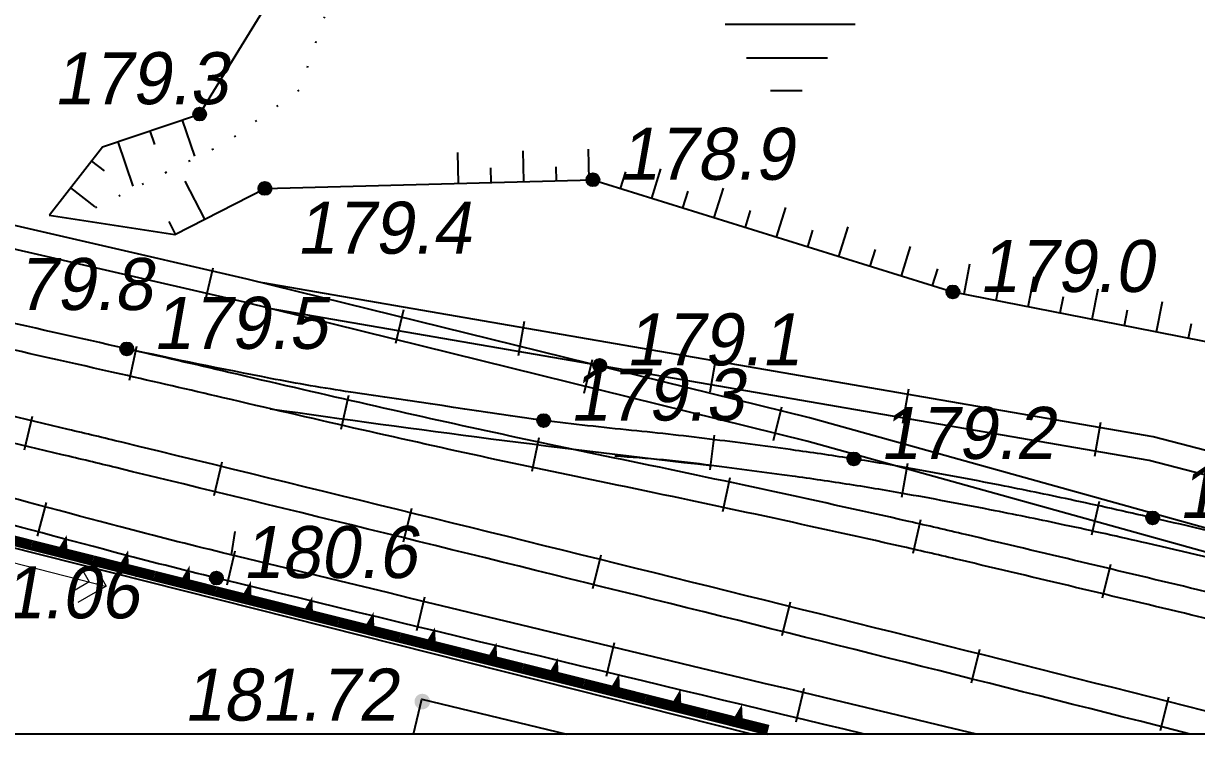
# Model space of a CAD drawing. Header units: millimetres. Extents: x 0 to 6474735, y 0 to 11273163.
# Drawn here: x 3233799.6 to 3233871.8, y 5634883.6 to 5634927.4 of the extents above; entities that cross this region are included whole.
import ezdxf
from ezdxf.enums import TextEntityAlignment as Align

# ---------------------------------------------------------------- set-up
doc = ezdxf.new("R2010")
doc.units = ezdxf.units.MM
doc.linetypes.add('ADOT1', pattern=[1.6, 0.1, -1.5])
for name, color, linetype in [('BL', 7, 'Continuous'), ('LINE_OBJ', 7, 'Continuous'), ('NB', 7, 'Continuous'), ('БОЛОТА', 7, 'Continuous'), ('ВЫСОТЫ', 7, 'Continuous'), ('ГИДРОГРАФИЯ', 7, 'Continuous'), ('ЖЕЛЕЗНЫЕ_ДОРОГИ', 7, 'Continuous'), ('К_РЕЛЬЕФ', 7, 'Continuous'), ('КОНТУРА_УЧАСТКОВ', 7, 'Continuous'), ('ПИКЕТЫ', 7, 'Continuous'), ('РЕЛЬЕФ', 7, 'Continuous'), ('ТОКА_СТ', 1, 'Continuous')]:
    doc.layers.add(name, color=color, linetype=linetype)
doc.styles.add('universw', font='universw.shx', dxfattribs={"oblique": 10})

# ---------------------------------------------------------------- blocks, each defined once
blk = doc.blocks.new('piket')
at = {"layer": 'ПИКЕТЫ', "linetype": 'Continuous'}
h = blk.add_hatch(color=7, dxfattribs=at)
edge = h.paths.add_edge_path()
edge.add_arc((0, 0), 0.3, 0, 360)
at = {"layer": 'ПИКЕТЫ', "color": 7, "linetype": 'Continuous'}
blk.add_circle((0, 0), 0.3, dxfattribs=at)
at = {"layer": 'ВЫСОТЫ', "style": 'universw', "oblique": 6}
blk.add_attdef('H', (1.879, -0.227), '', height=2, dxfattribs=at)
at = {"layer": 'ТОКА_СТ', "style": 'universw', "oblique": 6, "flags": 1}
blk.add_attdef('POINT', text='', height=2, dxfattribs=at).set_placement((0, -2.787), align=Align.CENTER)
blk = doc.blocks.new('280_1')
at = {"color": 0, "linetype": 'Continuous', "const_width": 0.6}
blk.add_lwpolyline([(-1.994, -0.299), (2.002, -0.299)], dxfattribs=at)
at = {"color": 0, "linetype": 'Continuous'}
blk.add_lwpolyline([(0.004, -0.584, 0.5, 0, 0), (0.004, -1.423, 0, 0, 0)], format="xyseb", dxfattribs=at)
blk = doc.blocks.new('468')
at = {"color": 0, "linetype": 'Continuous'}
for p, q in [((-1.904713, 2.041027), (2.099072, 2.041027)), ((1.243894, 0.996781), (-1.243894, 0.996781)), ((-0.505332, 0), (0.46646, 0))]:
    blk.add_line(p, q, dxfattribs=at)

msp = doc.modelspace()

# ---------------------------------------------------------------- hatches: boundary and pattern name
at = {"layer": 'ПИКЕТЫ', "linetype": 'Continuous'}
h = msp.add_hatch(color=7, dxfattribs=at)
edge = h.paths.add_edge_path()
edge.add_arc((3233824.166, 5634885.691), 0.48, 0, 360)

# ---------------------------------------------------------------- linework, layer by layer
at = {"color": 7, "lineweight": 18}
msp.add_lwpolyline([(3233108.398, 5636373.935), (3234264.428, 5636373.965), (3234264.435, 5634883.717), (3233108.432, 5634883.638)], close=True, dxfattribs=at)
at = {"color": 7, "linetype": 'Continuous'}
msp.add_lwpolyline([(3233108.398, 5636373.935), (3234264.428, 5636373.965), (3234264.428, 5634993.959), (3233893.929, 5634993.934), (3233893.929, 5634883.692), (3233108.432, 5634883.692)], close=True, dxfattribs=at)
at = {"layer": 'BL', "color": 7}
msp.add_lwpolyline([(3233801.221, 5634915.615), (3233808.95, 5634914.424)], dxfattribs=at)
at = {"layer": 'LINE_OBJ', "color": 7, "linetype": 'Continuous'}
for points in [[(3233882.706, 5634889.922, 0.00261), (3233871.87, 5634892.57, 0.000621), (3233857.575, 5634895.966, 0.002552), (3233854.09, 5634896.77, 0.004652), (3233835.899, 5634900.694, -0.00543), (3233820.32, 5634904.08, -0.001215), (3233812.272, 5634905.942, 0.001557), (3233805.99, 5634907.39, 0.001135), (3233797.031, 5634909.405, 0.005729), (3233795.25, 5634909.78, 0.000271), (3233793.5, 5634910.127, 0.000056), (3233784.97, 5634911.81, 0.000044), (3233778.449, 5634913.096, 0.000125), (3233776.14, 5634913.55, 0.005431), (3233773.607, 5634914.019, 0.002288), (3233767.58, 5634915.04, 0.002209), (3233764.106, 5634915.596, 0.002137), (3233760.51, 5634916.14, 0.004377), (3233757.167, 5634916.601, 0.002014), (3233749.89, 5634917.51, 0.00414)], [(3233882.706, 5634889.922, 0.00261), (3233871.87, 5634892.57, 0.000621), (3233857.575, 5634895.966, 0.002552), (3233854.09, 5634896.77, 0.004652), (3233835.899, 5634900.694, -0.00543), (3233820.32, 5634904.08, -0.001215), (3233812.272, 5634905.942, 0.001557), (3233805.99, 5634907.39, 0.001135), (3233797.031, 5634909.405, 0.005729), (3233795.25, 5634909.78, 0.000271), (3233793.5, 5634910.127, 0.000056), (3233784.97, 5634911.81, 0.000044), (3233778.449, 5634913.096, 0.000125), (3233776.14, 5634913.55, 0.005431), (3233773.607, 5634914.019, 0.002288), (3233767.58, 5634915.04, 0.002209), (3233764.106, 5634915.596, 0.002137), (3233760.51, 5634916.14, 0.004377), (3233757.167, 5634916.601, 0.002014), (3233749.89, 5634917.51, 0.00414)], [(3233882.706, 5634893.669, 0.006811), (3233869.09, 5634896.99, 0.003621), (3233864.006, 5634898.118, 0.004299), (3233859.71, 5634899, 0.003951), (3233854.322, 5634900.014, 0.005915), (3233850.71, 5634900.62, 0.004322), (3233847.125, 5634901.146, 0.003127), (3233842.16, 5634901.8, 0.006351), (3233837.037, 5634902.376, -0.006018), (3233831.63, 5634902.98, -0.005767), (3233831.003, 5634903.065, -0.000321), (3233819.76, 5634904.73, -0.010791), (3233814.825, 5634905.573, -0.005989), (3233805.99, 5634907.39)], [(3233882.706, 5634893.669, 0.006811), (3233869.09, 5634896.99, 0.003621), (3233864.006, 5634898.118, 0.004299), (3233859.71, 5634899, 0.003951), (3233854.322, 5634900.014, 0.005915), (3233850.71, 5634900.62, 0.004322), (3233847.125, 5634901.146, 0.003127), (3233842.16, 5634901.8, 0.006351), (3233837.037, 5634902.376, -0.006018), (3233831.63, 5634902.98, -0.005767), (3233831.003, 5634903.065, -0.000321), (3233819.76, 5634904.73, -0.010791), (3233814.825, 5634905.573, -0.005989), (3233805.99, 5634907.39)], [(3233877.91, 5634883.692, 0.002737), (3233805.69, 5634901.64, 0.001402), (3233802.383, 5634902.433, 0.000283), (3233786.01, 5634906.3)], [(3233877.91, 5634883.692, 0.002737), (3233805.69, 5634901.64, 0.001402), (3233802.383, 5634902.433, 0.000283), (3233786.01, 5634906.3)], [(3233877.91, 5634883.692, 0.002737), (3233805.69, 5634901.64, 0.001402), (3233802.383, 5634902.433, 0.000283), (3233786.01, 5634906.3)], [(3233877.91, 5634883.692, 0.002737), (3233805.69, 5634901.64, 0.001402), (3233802.383, 5634902.433, 0.000283), (3233786.01, 5634906.3)], [(3233851.36, 5634883.692, -0.000798), (3233811.5, 5634893.29, -0.005271), (3233805.192, 5634894.89, -0.001644), (3233785.04, 5634900.3)], [(3233851.36, 5634883.692, -0.000798), (3233811.5, 5634893.29, -0.005271), (3233805.192, 5634894.89, -0.001644), (3233785.04, 5634900.3)]]:
    msp.add_lwpolyline(points, format="xyb", dxfattribs=at)
at = {"layer": 'LINE_OBJ', "color": 7, "linetype": 'Continuous', "flags": 128}
msp.add_lwpolyline([(3233845.293, 5634883.692), (3233796.287, 5634895.992), (3233795.157, 5634895.802), (3233794.721, 5634894.653)], dxfattribs=at)
at = {"layer": 'NB', "color": 7, "linetype": 'Continuous', "lineweight": 20}
msp.add_line((3233804.686, 5634892.777), (3233797.932, 5634894.5), dxfattribs=at)
at = {"layer": 'NB', "color": 7, "linetype": 'Continuous'}
for points in [[(3233794.711, 5634894.623), (3233795.138, 5634895.786), (3233796.393, 5634896.098), (3233845.417, 5634883.692)], [(3233844.418, 5634883.692), (3233796.367, 5634895.796), (3233795.265, 5634895.637), (3233794.808, 5634894.586), (3233794.712, 5634894.625)], [(3233800.48, 5634895.063), (3233800.842, 5634895.264), (3233801.021, 5634894.926), (3233801.488, 5634895.138), (3233801.691, 5634894.757), (3233801.979, 5634894.956), (3233801.998, 5634894.679), (3233802.33, 5634894.815), (3233802.519, 5634894.547), (3233802.794, 5634894.731), (3233802.793, 5634894.478)], [(3233815.33, 5634891.305), (3233815.595, 5634891.511), (3233815.644, 5634891.226), (3233815.876, 5634891.398), (3233815.951, 5634891.148), (3233816.255, 5634891.314), (3233816.314, 5634891.057), (3233816.48, 5634891.244), (3233816.634, 5634890.975), (3233816.817, 5634891.146), (3233816.941, 5634890.898), (3233817.112, 5634891.09), (3233817.198, 5634890.833), (3233817.463, 5634891.006), (3233817.555, 5634890.742)]]:
    msp.add_lwpolyline(points, dxfattribs=at)
at = {"layer": 'NB', "color": 7, "linetype": 'Continuous', "lineweight": 20}
for points in [[(3233803.691, 5634894.575), (3233804.723, 5634892.786), (3233802.986, 5634891.784)], [(3233803.175, 5634893.923), (3233803.677, 5634893.053), (3233802.807, 5634892.551)]]:
    msp.add_lwpolyline(points, dxfattribs=at)
at = {"layer": 'ЖЕЛЕЗНЫЕ_ДОРОГИ', "color": 7, "linetype": 'Continuous'}
for p, q in [((3233811.284, 5634912.353), (3233810.789, 5634910.278)), ((3233823.007, 5634909.788), (3233822.512, 5634907.713)), ((3233830.431, 5634909.071), (3233830.064, 5634906.969)), ((3233806.587, 5634907.533), (3233806.136, 5634905.448)), ((3233806.587, 5634907.533), (3233806.136, 5634905.448)), ((3233834.606, 5634906.714), (3233834.111, 5634904.639)), ((3233842.22, 5634906.831), (3233841.853, 5634904.73)), ((3233854.065, 5634904.905), (3233853.698, 5634902.804)), ((3233819.625, 5634904.513), (3233819.148, 5634902.433)), ((3233819.625, 5634904.513), (3233819.148, 5634902.433)), ((3233846.25, 5634903.812), (3233845.755, 5634901.737)), ((3233800.171, 5634903.23), (3233799.68, 5634901.154)), ((3233800.171, 5634903.23), (3233799.68, 5634901.154)), ((3233865.889, 5634902.861), (3233865.522, 5634900.76)), ((3233831.337, 5634901.921), (3233830.894, 5634899.835)), ((3233831.337, 5634901.921), (3233830.894, 5634899.835)), ((3233842.125, 5634902.073), (3233841.861, 5634899.956)), ((3233842.125, 5634902.073), (3233841.861, 5634899.956)), ((3233811.839, 5634900.419), (3233811.334, 5634898.346)), ((3233811.839, 5634900.419), (3233811.334, 5634898.346)), ((3233854.012, 5634900.34), (3233853.639, 5634898.24)), ((3233854.012, 5634900.34), (3233853.639, 5634898.24)), ((3233843.082, 5634899.459), (3233842.637, 5634897.373)), ((3233843.082, 5634899.459), (3233842.637, 5634897.373)), ((3233801.024, 5634897.929), (3233800.474, 5634895.868)), ((3233801.024, 5634897.929), (3233800.474, 5634895.868)), ((3233865.793, 5634898.003), (3233865.335, 5634895.92)), ((3233865.793, 5634898.003), (3233865.335, 5634895.92)), ((3233823.496, 5634897.567), (3233822.987, 5634895.496)), ((3233823.496, 5634897.567), (3233822.987, 5634895.496)), ((3233854.806, 5634896.881), (3233854.332, 5634894.801)), ((3233854.806, 5634896.881), (3233854.332, 5634894.801)), ((3233812.637, 5634896.151), (3233812.418, 5634894.714)), ((3233812.637, 5634894.935), (3233812.135, 5634892.862)), ((3233835.148, 5634894.695), (3233834.635, 5634892.624)), ((3233835.148, 5634894.695), (3233834.635, 5634892.624)), ((3233866.488, 5634894.127), (3233865.994, 5634892.051)), ((3233866.488, 5634894.127), (3233865.994, 5634892.051)), ((3233824.301, 5634892.113), (3233823.8, 5634890.039)), ((3233824.301, 5634892.113), (3233823.8, 5634890.039)), ((3233846.794, 5634891.803), (3233846.278, 5634889.733)), ((3233846.794, 5634891.803), (3233846.278, 5634889.733)), ((3233835.966, 5634889.302), (3233835.468, 5634887.228)), ((3233835.966, 5634889.302), (3233835.468, 5634887.228)), ((3233858.436, 5634888.889), (3233857.916, 5634886.82)), ((3233858.436, 5634888.889), (3233857.916, 5634886.82)), ((3233847.635, 5634886.502), (3233847.138, 5634884.428)), ((3233847.635, 5634886.502), (3233847.138, 5634884.428)), ((3233870.072, 5634885.955), (3233869.549, 5634883.887)), ((3233870.072, 5634885.955), (3233869.549, 5634883.887))]:
    msp.add_line(p, q, dxfattribs=at)
for points in [[(3233882.706, 5634889.922, 0.00261), (3233871.87, 5634892.57, 0.000621), (3233857.575, 5634895.966, 0.002552), (3233854.09, 5634896.77, 0.004652), (3233835.899, 5634900.694, -0.00543), (3233820.32, 5634904.08, -0.001215), (3233812.272, 5634905.942, 0.001557), (3233805.99, 5634907.39, 0.001135), (3233797.031, 5634909.405, 0.005729), (3233795.25, 5634909.78, 0.000271), (3233793.5, 5634910.127, 0.000056), (3233784.97, 5634911.81, 0.000044), (3233778.449, 5634913.096, 0.000125), (3233776.14, 5634913.55, 0.005431), (3233773.607, 5634914.019, 0.002288), (3233767.58, 5634915.04, 0.002209), (3233764.106, 5634915.596, 0.002137), (3233760.51, 5634916.14, 0.004377), (3233757.167, 5634916.601, 0.002014), (3233749.89, 5634917.51, 0.00414)], [(3233882.706, 5634889.922, 0.00261), (3233871.87, 5634892.57, 0.000621), (3233857.575, 5634895.966, 0.002552), (3233854.09, 5634896.77, 0.004652), (3233835.899, 5634900.694, -0.00543), (3233820.32, 5634904.08, -0.001215), (3233812.272, 5634905.942, 0.001557), (3233805.99, 5634907.39, 0.001135), (3233797.031, 5634909.405, 0.005729), (3233795.25, 5634909.78, 0.000271), (3233793.5, 5634910.127, 0.000056), (3233784.97, 5634911.81, 0.000044), (3233778.449, 5634913.096, 0.000125), (3233776.14, 5634913.55, 0.005431), (3233773.607, 5634914.019, 0.002288), (3233767.58, 5634915.04, 0.002209), (3233764.106, 5634915.596, 0.002137), (3233760.51, 5634916.14, 0.004377), (3233757.167, 5634916.601, 0.002014), (3233749.89, 5634917.51, 0.00414)], [(3233882.706, 5634888.273, 0.002704), (3233871.498, 5634891.014, 0.000621), (3233857.207, 5634894.408, 0.002552), (3233853.738, 5634895.209, 0.004652), (3233835.576, 5634899.127, -0.00543), (3233819.963, 5634902.52, -0.001215), (3233811.907, 5634904.384, 0.001557), (3233805.635, 5634905.83, 0.001135), (3233796.683, 5634907.843, 0.005729), (3233794.938, 5634908.211, 0.000271), (3233793.19, 5634908.557, 0.000056), (3233784.66, 5634910.24, 0.000044), (3233778.14, 5634911.526, 0.000125), (3233775.831, 5634911.98, 0.005431), (3233773.333, 5634912.443, 0.002288), (3233767.32, 5634913.461, 0.002209), (3233763.86, 5634914.015, 0.002137), (3233760.278, 5634914.557, 0.004377), (3233756.962, 5634915.014, 0.002014), (3233749.698, 5634915.922, 0.00414)], [(3233882.706, 5634888.273, 0.002704), (3233871.498, 5634891.014, 0.000621), (3233857.207, 5634894.408, 0.002552), (3233853.738, 5634895.209, 0.004652), (3233835.576, 5634899.127, -0.00543), (3233819.963, 5634902.52, -0.001215), (3233811.907, 5634904.384, 0.001557), (3233805.635, 5634905.83, 0.001135), (3233796.683, 5634907.843, 0.005729), (3233794.938, 5634908.211, 0.000271), (3233793.19, 5634908.557, 0.000056), (3233784.66, 5634910.24, 0.000044), (3233778.14, 5634911.526, 0.000125), (3233775.831, 5634911.98, 0.005431), (3233773.333, 5634912.443, 0.002288), (3233767.32, 5634913.461, 0.002209), (3233763.86, 5634914.015, 0.002137), (3233760.278, 5634914.557, 0.004377), (3233756.962, 5634915.014, 0.002014), (3233749.698, 5634915.922, 0.00414)], [(3233882.706, 5634893.669, 0.006811), (3233869.09, 5634896.99, 0.003621), (3233864.006, 5634898.118, 0.004299), (3233859.71, 5634899, 0.003951), (3233854.322, 5634900.014, 0.005915), (3233850.71, 5634900.62, 0.004322), (3233847.125, 5634901.146, 0.003127), (3233842.16, 5634901.8, 0.006351), (3233837.037, 5634902.376, -0.006018), (3233831.63, 5634902.98, -0.005767), (3233831.003, 5634903.065, -0.000321), (3233819.76, 5634904.73, -0.010791), (3233814.825, 5634905.573, -0.005989), (3233805.99, 5634907.39)], [(3233882.706, 5634893.669, 0.006811), (3233869.09, 5634896.99, 0.003621), (3233864.006, 5634898.118, 0.004299), (3233859.71, 5634899, 0.003951), (3233854.322, 5634900.014, 0.005915), (3233850.71, 5634900.62, 0.004322), (3233847.125, 5634901.146, 0.003127), (3233842.16, 5634901.8, 0.006351), (3233837.037, 5634902.376, -0.006018), (3233831.63, 5634902.98, -0.005767), (3233831.003, 5634903.065, -0.000321), (3233819.76, 5634904.73, -0.010791), (3233814.825, 5634905.573, -0.005989), (3233805.99, 5634907.39)], [(3233877.91, 5634883.692, 0.002737), (3233805.69, 5634901.64, 0.001402), (3233802.383, 5634902.433, 0.000283), (3233786.01, 5634906.3)], [(3233877.91, 5634883.692, 0.002737), (3233805.69, 5634901.64, 0.001402), (3233802.383, 5634902.433, 0.000283), (3233786.01, 5634906.3)], [(3233871.407, 5634883.692, 0.002505), (3233805.313, 5634900.085, 0.001402), (3233802.015, 5634900.876, 0.000283), (3233785.643, 5634904.743, 0.000283)], [(3233871.407, 5634883.692, 0.002505), (3233805.313, 5634900.085, 0.001402), (3233802.015, 5634900.876, 0.000283), (3233785.643, 5634904.743, 0.000283)], [(3233858.248, 5634883.692, -0.000928), (3233811.877, 5634894.845, -0.005271), (3233805.602, 5634896.437, -0.001644), (3233785.46, 5634901.844, -0.001644)], [(3233858.248, 5634883.692, -0.000928), (3233811.877, 5634894.845, -0.005271), (3233805.602, 5634896.437, -0.001644), (3233785.46, 5634901.844, -0.001644)], [(3233851.36, 5634883.692, -0.000798), (3233811.5, 5634893.29, -0.005271), (3233805.192, 5634894.89, -0.001644), (3233785.04, 5634900.3)], [(3233851.36, 5634883.692, -0.000798), (3233811.5, 5634893.29, -0.005271), (3233805.192, 5634894.89, -0.001644), (3233785.04, 5634900.3)]]:
    msp.add_lwpolyline(points, format="xyb", dxfattribs=at)
at = {"layer": 'ЖЕЛЕЗНЫЕ_ДОРОГИ', "color": 7}
for points in [[(3233877.968, 5634894.796), (3233847.981, 5634903.15), (3233813.384, 5634911.685), (3233783.54, 5634918.563), (3233762.181, 5634922.098), (3233738.891, 5634924.132), (3233738.634, 5634924.145)], [(3233877.806, 5634893.364), (3233847.818, 5634901.718), (3233813.222, 5634910.253), (3233783.378, 5634917.131), (3233762.019, 5634920.665), (3233738.729, 5634922.7), (3233738.471, 5634922.713)]]:
    msp.add_lwpolyline(points, dxfattribs=at)
at = {"layer": 'ЖЕЛЕЗНЫЕ_ДОРОГИ'}
for points in [[(3233882.706, 5634898.448), (3233869.12, 5634901.982), (3233814.35, 5634911.447)], [(3233882.706, 5634896.925), (3233868.874, 5634900.523), (3233814.741, 5634909.878)]]:
    msp.add_lwpolyline(points, dxfattribs=at)
at = {"layer": 'ЖЕЛЕЗНЫЕ_ДОРОГИ', "color": 7, "linetype": 'Continuous'}
for centre, radius, start, end in [((3233951.847, 5635861.125), 967.175, 261.854619, 263.476228), ((3233831.877, 5634826.195), 74.701, 82.24178, 86.82556), ((3233792.38, 5634504.472), 398.834, 82.14215, 82.85876), ((3233792.38, 5634504.472), 398.834, 82.14215, 82.85876), ((3233818.475, 5634693.555), 207.959, 81.15156, 82.14215), ((3233818.475, 5634693.555), 207.959, 81.15156, 82.14215), ((3233826.898, 5634747.657), 153.205, 79.79603, 81.15156), ((3233826.898, 5634747.657), 153.205, 79.79603, 81.15156), ((3233792.862, 5634558.568), 345.333, 78.89055, 79.79603), ((3233792.862, 5634558.568), 345.333, 78.89055, 79.79603), ((3233810.569, 5634648.743), 253.436, 77.90524, 78.89055), ((3233810.569, 5634648.743), 253.436, 77.90524, 78.89055), ((3233788.67, 5634546.55), 357.949, 77.0754, 77.90524), ((3233788.67, 5634546.55), 357.949, 77.0754, 77.90524), ((3233754.016, 5634395.541), 512.883, 75.46837, 77.0754), ((3233754.016, 5634395.541), 512.883, 75.46837, 77.0754)]:
    msp.add_arc(centre, radius, start, end, dxfattribs=at)
at = {"layer": 'К_РЕЛЬЕФ', "color": 30, "linetype": 'ADOT1', "flags": 128}
msp.add_lwpolyline([(3233804.06, 5634916.09), (3233812.19, 5634920.13), (3233816.63, 5634923.33), (3233818.908, 5634930.012), (3233820.165, 5634933.153), (3233818.036, 5634934.758)], dxfattribs=at)
at = {"layer": 'К_РЕЛЬЕФ', "color": 7, "linetype": 'ADOT1', "flags": 128}
msp.add_lwpolyline([(3233804.06, 5634916.09), (3233812.19, 5634920.13), (3233816.63, 5634923.33), (3233818.908, 5634930.012), (3233820.165, 5634933.153), (3233818.036, 5634934.758)], dxfattribs=at)
at = {"layer": 'К_РЕЛЬЕФ', "color": 7, "linetype": 'Continuous', "flags": 128}
for points in [[(3233801.23, 5634915.64), (3233804.49, 5634919.81), (3233810.47, 5634921.83), (3233816.45, 5634931.58)], [(3233801.23, 5634915.64), (3233804.49, 5634919.81), (3233810.47, 5634921.83), (3233816.45, 5634931.58)], [(3233808.941, 5634914.425), (3233814.48, 5634917.26), (3233834.66, 5634917.79), (3233856.8, 5634910.89), (3233868, 5634908.7), (3233879.53, 5634906.43), (3233882.706, 5634904.883)], [(3233808.941, 5634914.425), (3233814.48, 5634917.26), (3233834.66, 5634917.79), (3233856.8, 5634910.89), (3233868, 5634908.7), (3233879.53, 5634906.43), (3233882.706, 5634904.883)]]:
    msp.add_lwpolyline(points, dxfattribs=at)
at = {"layer": 'КОНТУРА_УЧАСТКОВ', "color": 7, "linetype": 'Continuous'}
msp.add_lwpolyline([(3233823.621, 5634883.692), (3233824.14, 5634885.84), (3233833.047, 5634883.692)], dxfattribs=at)
at = {"layer": 'РЕЛЬЕФ', "color": 7, "linetype": 'Continuous'}
for p, q in [((3233809.399, 5634921.468), (3233810.147, 5634919.251)), ((3233809.399, 5634921.468), (3233810.147, 5634919.251)), ((3233807.414, 5634920.798), (3233807.693, 5634919.971)), ((3233807.414, 5634920.798), (3233807.693, 5634919.971)), ((3233805.429, 5634920.127), (3233806.352, 5634917.397)), ((3233805.429, 5634920.127), (3233806.352, 5634917.397)), ((3233826.397, 5634917.573), (3233826.347, 5634919.472)), ((3233826.397, 5634917.573), (3233826.347, 5634919.472)), ((3233830.415, 5634917.679), (3233830.365, 5634919.578)), ((3233830.415, 5634917.679), (3233830.365, 5634919.578)), ((3233834.433, 5634917.784), (3233834.383, 5634919.683)), ((3233834.433, 5634917.784), (3233834.383, 5634919.683)), ((3233803.811, 5634918.941), (3233804.589, 5634918.332)), ((3233803.811, 5634918.941), (3233804.589, 5634918.332)), ((3233828.406, 5634917.626), (3233828.382, 5634918.524)), ((3233828.406, 5634917.626), (3233828.382, 5634918.524)), ((3233832.424, 5634917.731), (3233832.402, 5634918.589)), ((3233832.424, 5634917.731), (3233832.402, 5634918.589)), ((3233836.362, 5634917.26), (3233836.682, 5634918.285)), ((3233836.362, 5634917.26), (3233836.682, 5634918.285)), ((3233838.281, 5634916.662), (3233838.846, 5634918.475)), ((3233838.281, 5634916.662), (3233838.846, 5634918.475)), ((3233802.52, 5634917.291), (3233804.017, 5634916.12)), ((3233802.52, 5634917.291), (3233804.017, 5634916.12)), ((3233810.779, 5634915.366), (3233809.578, 5634917.713)), ((3233810.779, 5634915.366), (3233809.578, 5634917.713)), ((3233840.2, 5634916.064), (3233840.52, 5634917.09)), ((3233840.2, 5634916.064), (3233840.52, 5634917.09)), ((3233842.118, 5634915.466), (3233842.684, 5634917.279)), ((3233842.118, 5634915.466), (3233842.684, 5634917.279)), ((3233844.037, 5634914.868), (3233844.357, 5634915.895)), ((3233844.037, 5634914.868), (3233844.357, 5634915.895)), ((3233845.956, 5634914.27), (3233846.521, 5634916.084)), ((3233845.956, 5634914.27), (3233846.521, 5634916.084)), ((3233808.99, 5634914.45), (3233808.594, 5634915.223)), ((3233808.99, 5634914.45), (3233808.594, 5634915.223)), ((3233847.875, 5634913.672), (3233848.195, 5634914.7)), ((3233847.875, 5634913.672), (3233848.195, 5634914.7)), ((3233849.794, 5634913.074), (3233850.359, 5634914.888)), ((3233849.794, 5634913.074), (3233850.359, 5634914.888)), ((3233851.712, 5634912.476), (3233852.033, 5634913.505)), ((3233851.712, 5634912.476), (3233852.033, 5634913.505)), ((3233853.631, 5634911.878), (3233854.196, 5634913.692)), ((3233853.631, 5634911.878), (3233854.196, 5634913.692)), ((3233855.55, 5634911.28), (3233855.871, 5634912.31)), ((3233855.55, 5634911.28), (3233855.871, 5634912.31)), ((3233857.487, 5634910.756), (3233857.852, 5634912.62)), ((3233857.487, 5634910.756), (3233857.852, 5634912.62)), ((3233859.46, 5634910.37), (3233859.669, 5634911.44)), ((3233859.46, 5634910.37), (3233859.669, 5634911.44)), ((3233861.432, 5634909.984), (3233861.797, 5634911.849)), ((3233861.432, 5634909.984), (3233861.797, 5634911.849)), ((3233863.405, 5634909.599), (3233863.603, 5634910.613)), ((3233863.405, 5634909.599), (3233863.603, 5634910.613)), ((3233865.377, 5634909.213), (3233865.742, 5634911.078)), ((3233865.377, 5634909.213), (3233865.742, 5634911.078)), ((3233869.322, 5634908.44), (3233869.689, 5634910.304)), ((3233869.322, 5634908.44), (3233869.689, 5634910.304)), ((3233867.349, 5634908.827), (3233867.537, 5634909.786)), ((3233867.349, 5634908.827), (3233867.537, 5634909.786)), ((3233871.294, 5634908.052), (3233871.472, 5634908.958)), ((3233871.294, 5634908.052), (3233871.472, 5634908.958))]:
    msp.add_line(p, q, dxfattribs=at)
at = {"layer": 'РЕЛЬЕФ', "color": 2, "linetype": 'Continuous'}
for points in [[(3233804.294, 5634912.04), (3233804.295, 5634912.048)], [(3233856.168, 5634911.048), (3233856.182, 5634911.083)]]:
    msp.add_lwpolyline(points, dxfattribs=at)

# ---------------------------------------------------------------- block references
at = {"layer": 'БОЛОТА', "color": 3, "linetype": 'Continuous', "xscale": 2, "yscale": 2, "zscale": 2}
msp.add_blockref('468', (3233846.6, 5634923.279), dxfattribs=at)
at = {"layer": 'ГИДРОГРАФИЯ', "color": 7, "linetype": 'Continuous', "xscale": 0.9732937578140007, "zscale": 0.9732937578140007, "rotation": 165.910499979575}
for p in [(3233798.175, 5634895.518), (3233801.951, 5634894.57), (3233805.727, 5634893.622), (3233809.503, 5634892.675), (3233813.279, 5634891.727), (3233817.055, 5634890.779), (3233820.831, 5634889.831), (3233824.607, 5634888.884), (3233828.384, 5634887.936), (3233832.16, 5634886.988), (3233835.936, 5634886.04), (3233839.712, 5634885.093), (3233843.488, 5634884.145)]:
    msp.add_blockref('280_1', p, dxfattribs=at)
at = {"layer": 'ПИКЕТЫ', "color": 4}
ref = msp.add_blockref('piket', (3233810.47, 5634921.83, 179.28), dxfattribs=dict(at, xscale=1.333333333333333, yscale=1.333333333333333, zscale=1.333333333333333))
ref.add_attrib('H', '179.3', (3233801.489, 5634922.441, 179.28), dxfattribs={"layer": 'ВЫСОТЫ', "height": 3.2, "style": 'universw', "oblique": 10})
ref = msp.add_blockref('piket', (3233834.66, 5634917.79, 178.87), dxfattribs=dict(at, xscale=1.333333333333333, yscale=1.333333333333333, zscale=1.333333333333333))
ref.add_attrib('H', '178.9', (3233836.26, 5634917.79, 178.87), dxfattribs={"layer": 'ВЫСОТЫ', "height": 3.2, "style": 'universw', "oblique": 10})
ref = msp.add_blockref('piket', (3233834.66, 5634917.79, 178.87), dxfattribs=dict(at, xscale=1.333333333333333, yscale=1.333333333333333, zscale=1.333333333333333))
ref.add_attrib('H', '178.9', (3233836.26, 5634917.79, 178.87), dxfattribs={"layer": 'ВЫСОТЫ', "height": 3.2, "style": 'universw', "oblique": 10})
ref = msp.add_blockref('piket', (3233834.66, 5634917.79, 178.87), dxfattribs=dict(at, xscale=1.333333333333333, yscale=1.333333333333333, zscale=1.333333333333333))
ref.add_attrib('H', '178.9', (3233836.26, 5634917.79, 178.87), dxfattribs={"layer": 'ВЫСОТЫ', "height": 3.2, "style": 'universw', "oblique": 10})
ref = msp.add_blockref('piket', (3233834.66, 5634917.79, 178.87), dxfattribs=dict(at, xscale=1.333333333333333, yscale=1.333333333333333, zscale=1.333333333333333))
ref.add_attrib('H', '178.9', (3233836.26, 5634917.79, 178.87), dxfattribs={"layer": 'ВЫСОТЫ', "height": 3.2, "style": 'universw', "oblique": 10})
ref = msp.add_blockref('piket', (3233834.66, 5634917.79, 178.87), dxfattribs=dict(at, xscale=1.333333333333333, yscale=1.333333333333333, zscale=1.333333333333333))
ref.add_attrib('H', '178.9', (3233836.26, 5634917.79, 178.87), dxfattribs={"layer": 'ВЫСОТЫ', "height": 3.2, "style": 'universw', "oblique": 10})
ref = msp.add_blockref('piket', (3233834.66, 5634917.79, 178.87), dxfattribs=dict(at, xscale=1.333333333333333, yscale=1.333333333333333, zscale=1.333333333333333))
ref.add_attrib('H', '178.9', (3233836.26, 5634917.79, 178.87), dxfattribs={"layer": 'ВЫСОТЫ', "height": 3.2, "style": 'universw', "oblique": 10})
ref = msp.add_blockref('piket', (3233814.48, 5634917.26, 179.39), dxfattribs=dict(at, xscale=1.333333333333333, yscale=1.333333333333333, zscale=1.333333333333333))
ref.add_attrib('H', '179.4', (3233816.42, 5634913.242, 179.39), dxfattribs={"layer": 'ВЫСОТЫ', "height": 3.2, "style": 'universw', "oblique": 10})
ref = msp.add_blockref('piket', (3233856.8, 5634910.89, 178.95), dxfattribs=dict(at, xscale=1.333333333333333, yscale=1.333333333333333, zscale=1.333333333333333))
ref.add_attrib('H', '179.0', (3233858.4, 5634910.89, 178.95), dxfattribs={"layer": 'ВЫСОТЫ', "height": 3.2, "style": 'universw', "oblique": 10})
ref = msp.add_blockref('piket', (3233856.8, 5634910.89, 178.95), dxfattribs=dict(at, xscale=1.333333333333333, yscale=1.333333333333333, zscale=1.333333333333333))
ref.add_attrib('H', '179.0', (3233858.4, 5634910.89, 178.95), dxfattribs={"layer": 'ВЫСОТЫ', "height": 3.2, "style": 'universw', "oblique": 10})
ref = msp.add_blockref('piket', (3233856.8, 5634910.89, 178.95), dxfattribs=dict(at, xscale=1.333333333333333, yscale=1.333333333333333, zscale=1.333333333333333))
ref.add_attrib('H', '179.0', (3233858.4, 5634910.89, 178.95), dxfattribs={"layer": 'ВЫСОТЫ', "height": 3.2, "style": 'universw', "oblique": 10})
ref = msp.add_blockref('piket', (3233856.8, 5634910.89, 178.95), dxfattribs=dict(at, xscale=1.333333333333333, yscale=1.333333333333333, zscale=1.333333333333333))
ref.add_attrib('H', '179.0', (3233858.4, 5634910.89, 178.95), dxfattribs={"layer": 'ВЫСОТЫ', "height": 3.2, "style": 'universw', "oblique": 10})
ref = msp.add_blockref('piket', (3233856.8, 5634910.89, 178.95), dxfattribs=dict(at, xscale=1.333333333333333, yscale=1.333333333333333, zscale=1.333333333333333))
ref.add_attrib('H', '179.0', (3233858.4, 5634910.89, 178.95), dxfattribs={"layer": 'ВЫСОТЫ', "height": 3.2, "style": 'universw', "oblique": 10})
ref = msp.add_blockref('piket', (3233856.8, 5634910.89, 178.95), dxfattribs=dict(at, xscale=1.333333333333333, yscale=1.333333333333333, zscale=1.333333333333333))
ref.add_attrib('H', '179.0', (3233858.4, 5634910.89, 178.95), dxfattribs={"layer": 'ВЫСОТЫ', "height": 3.2, "style": 'universw', "oblique": 10})
ref = msp.add_blockref('piket', (3233795.25, 5634909.78, 179.83), dxfattribs=dict(at, xscale=1.333333333333333, yscale=1.333333333333333, zscale=1.333333333333333))
ref.add_attrib('H', '179.8', (3233796.85, 5634909.78, 179.83), dxfattribs={"layer": 'ВЫСОТЫ', "height": 3.2, "style": 'universw', "oblique": 10})
ref = msp.add_blockref('piket', (3233795.25, 5634909.78, 179.83), dxfattribs=dict(at, xscale=1.333333333333333, yscale=1.333333333333333, zscale=1.333333333333333))
ref.add_attrib('H', '179.8', (3233796.85, 5634909.78, 179.83), dxfattribs={"layer": 'ВЫСОТЫ', "height": 3.2, "style": 'universw', "oblique": 10})
ref = msp.add_blockref('piket', (3233795.25, 5634909.78, 179.83), dxfattribs=dict(at, xscale=1.333333333333333, yscale=1.333333333333333, zscale=1.333333333333333))
ref.add_attrib('H', '179.8', (3233796.85, 5634909.78, 179.83), dxfattribs={"layer": 'ВЫСОТЫ', "height": 3.2, "style": 'universw', "oblique": 10})
ref = msp.add_blockref('piket', (3233795.25, 5634909.78, 179.83), dxfattribs=dict(at, xscale=1.333333333333333, yscale=1.333333333333333, zscale=1.333333333333333))
ref.add_attrib('H', '179.8', (3233796.85, 5634909.78, 179.83), dxfattribs={"layer": 'ВЫСОТЫ', "height": 3.2, "style": 'universw', "oblique": 10})
ref = msp.add_blockref('piket', (3233795.25, 5634909.78, 179.83), dxfattribs=dict(at, xscale=1.333333333333333, yscale=1.333333333333333, zscale=1.333333333333333))
ref.add_attrib('H', '179.8', (3233796.85, 5634909.78, 179.83), dxfattribs={"layer": 'ВЫСОТЫ', "height": 3.2, "style": 'universw', "oblique": 10})
ref = msp.add_blockref('piket', (3233795.25, 5634909.78, 179.83), dxfattribs=dict(at, xscale=1.333333333333333, yscale=1.333333333333333, zscale=1.333333333333333))
ref.add_attrib('H', '179.8', (3233796.85, 5634909.78, 179.83), dxfattribs={"layer": 'ВЫСОТЫ', "height": 3.2, "style": 'universw', "oblique": 10})
ref = msp.add_blockref('piket', (3233805.99, 5634907.39, 179.45), dxfattribs=dict(at, xscale=1.333333333333333, yscale=1.333333333333333, zscale=1.333333333333333))
ref.add_attrib('H', '179.5', (3233807.59, 5634907.39, 179.45), dxfattribs={"layer": 'ВЫСОТЫ', "height": 3.2, "style": 'universw', "oblique": 10})
ref = msp.add_blockref('piket', (3233805.99, 5634907.39, 179.45), dxfattribs=dict(at, xscale=1.333333333333333, yscale=1.333333333333333, zscale=1.333333333333333))
ref.add_attrib('H', '179.5', (3233807.59, 5634907.39, 179.45), dxfattribs={"layer": 'ВЫСОТЫ', "height": 3.2, "style": 'universw', "oblique": 10})
ref = msp.add_blockref('piket', (3233805.99, 5634907.39, 179.45), dxfattribs=dict(at, xscale=1.333333333333333, yscale=1.333333333333333, zscale=1.333333333333333))
ref.add_attrib('H', '179.5', (3233807.59, 5634907.39, 179.45), dxfattribs={"layer": 'ВЫСОТЫ', "height": 3.2, "style": 'universw', "oblique": 10})
ref = msp.add_blockref('piket', (3233805.99, 5634907.39, 179.45), dxfattribs=dict(at, xscale=1.333333333333333, yscale=1.333333333333333, zscale=1.333333333333333))
ref.add_attrib('H', '179.5', (3233807.59, 5634907.39, 179.45), dxfattribs={"layer": 'ВЫСОТЫ', "height": 3.2, "style": 'universw', "oblique": 10})
ref = msp.add_blockref('piket', (3233805.99, 5634907.39, 179.45), dxfattribs=dict(at, xscale=1.333333333333333, yscale=1.333333333333333, zscale=1.333333333333333))
ref.add_attrib('H', '179.5', (3233807.59, 5634907.39, 179.45), dxfattribs={"layer": 'ВЫСОТЫ', "height": 3.2, "style": 'universw', "oblique": 10})
ref = msp.add_blockref('piket', (3233805.99, 5634907.39, 179.45), dxfattribs=dict(at, xscale=1.333333333333333, yscale=1.333333333333333, zscale=1.333333333333333))
ref.add_attrib('H', '179.5', (3233807.59, 5634907.39, 179.45), dxfattribs={"layer": 'ВЫСОТЫ', "height": 3.2, "style": 'universw', "oblique": 10})
ref = msp.add_blockref('piket', (3233835.08, 5634906.372, 179.05), dxfattribs=dict(at, xscale=1.333333333333333, yscale=1.333333333333333, zscale=1.333333333333333))
ref.add_attrib('H', '179.1', (3233836.68, 5634906.372, 179.05), dxfattribs={"layer": 'ВЫСОТЫ', "height": 3.2, "style": 'universw', "oblique": 10})
ref = msp.add_blockref('piket', (3233831.63, 5634902.98, 179.34), dxfattribs=dict(at, xscale=1.333333333333333, yscale=1.333333333333333, zscale=1.333333333333333))
ref.add_attrib('H', '179.3', (3233833.23, 5634902.98, 179.34), dxfattribs={"layer": 'ВЫСОТЫ', "height": 3.2, "style": 'universw', "oblique": 10})
ref = msp.add_blockref('piket', (3233831.63, 5634902.98, 179.34), dxfattribs=dict(at, xscale=1.333333333333333, yscale=1.333333333333333, zscale=1.333333333333333))
ref.add_attrib('H', '179.3', (3233833.23, 5634902.98, 179.34), dxfattribs={"layer": 'ВЫСОТЫ', "height": 3.2, "style": 'universw', "oblique": 10})
ref = msp.add_blockref('piket', (3233831.63, 5634902.98, 179.34), dxfattribs=dict(at, xscale=1.333333333333333, yscale=1.333333333333333, zscale=1.333333333333333))
ref.add_attrib('H', '179.3', (3233833.23, 5634902.98, 179.34), dxfattribs={"layer": 'ВЫСОТЫ', "height": 3.2, "style": 'universw', "oblique": 10})
ref = msp.add_blockref('piket', (3233831.63, 5634902.98, 179.34), dxfattribs=dict(at, xscale=1.333333333333333, yscale=1.333333333333333, zscale=1.333333333333333))
ref.add_attrib('H', '179.3', (3233833.23, 5634902.98, 179.34), dxfattribs={"layer": 'ВЫСОТЫ', "height": 3.2, "style": 'universw', "oblique": 10})
ref = msp.add_blockref('piket', (3233831.63, 5634902.98, 179.34), dxfattribs=dict(at, xscale=1.333333333333333, yscale=1.333333333333333, zscale=1.333333333333333))
ref.add_attrib('H', '179.3', (3233833.23, 5634902.98, 179.34), dxfattribs={"layer": 'ВЫСОТЫ', "height": 3.2, "style": 'universw', "oblique": 10})
ref = msp.add_blockref('piket', (3233831.63, 5634902.98, 179.34), dxfattribs=dict(at, xscale=1.333333333333333, yscale=1.333333333333333, zscale=1.333333333333333))
ref.add_attrib('H', '179.3', (3233833.23, 5634902.98, 179.34), dxfattribs={"layer": 'ВЫСОТЫ', "height": 3.2, "style": 'universw', "oblique": 10})
ref = msp.add_blockref('piket', (3233850.71, 5634900.62, 179.15), dxfattribs=dict(at, xscale=1.333333333333333, yscale=1.333333333333333, zscale=1.333333333333333))
ref.add_attrib('H', '179.2', (3233852.31, 5634900.62, 179.15), dxfattribs={"layer": 'ВЫСОТЫ', "height": 3.2, "style": 'universw', "oblique": 10})
ref = msp.add_blockref('piket', (3233850.71, 5634900.62, 179.15), dxfattribs=dict(at, xscale=1.333333333333333, yscale=1.333333333333333, zscale=1.333333333333333))
ref.add_attrib('H', '179.2', (3233852.31, 5634900.62, 179.15), dxfattribs={"layer": 'ВЫСОТЫ', "height": 3.2, "style": 'universw', "oblique": 10})
ref = msp.add_blockref('piket', (3233850.71, 5634900.62, 179.15), dxfattribs=dict(at, xscale=1.333333333333333, yscale=1.333333333333333, zscale=1.333333333333333))
ref.add_attrib('H', '179.2', (3233852.31, 5634900.62, 179.15), dxfattribs={"layer": 'ВЫСОТЫ', "height": 3.2, "style": 'universw', "oblique": 10})
ref = msp.add_blockref('piket', (3233850.71, 5634900.62, 179.15), dxfattribs=dict(at, xscale=1.333333333333333, yscale=1.333333333333333, zscale=1.333333333333333))
ref.add_attrib('H', '179.2', (3233852.31, 5634900.62, 179.15), dxfattribs={"layer": 'ВЫСОТЫ', "height": 3.2, "style": 'universw', "oblique": 10})
ref = msp.add_blockref('piket', (3233850.71, 5634900.62, 179.15), dxfattribs=dict(at, xscale=1.333333333333333, yscale=1.333333333333333, zscale=1.333333333333333))
ref.add_attrib('H', '179.2', (3233852.31, 5634900.62, 179.15), dxfattribs={"layer": 'ВЫСОТЫ', "height": 3.2, "style": 'universw', "oblique": 10})
ref = msp.add_blockref('piket', (3233850.71, 5634900.62, 179.15), dxfattribs=dict(at, xscale=1.333333333333333, yscale=1.333333333333333, zscale=1.333333333333333))
ref.add_attrib('H', '179.2', (3233852.31, 5634900.62, 179.15), dxfattribs={"layer": 'ВЫСОТЫ', "height": 3.2, "style": 'universw', "oblique": 10})
ref = msp.add_blockref('piket', (3233869.09, 5634896.99, 179.14), dxfattribs=dict(at, xscale=1.333333333333333, yscale=1.333333333333333, zscale=1.333333333333333))
ref.add_attrib('H', '179.1', (3233870.69, 5634896.99, 179.14), dxfattribs={"layer": 'ВЫСОТЫ', "height": 3.2, "style": 'universw', "oblique": 10})
ref = msp.add_blockref('piket', (3233869.09, 5634896.99, 179.14), dxfattribs=dict(at, xscale=1.333333333333333, yscale=1.333333333333333, zscale=1.333333333333333))
ref.add_attrib('H', '179.1', (3233870.69, 5634896.99, 179.14), dxfattribs={"layer": 'ВЫСОТЫ', "height": 3.2, "style": 'universw', "oblique": 10})
ref = msp.add_blockref('piket', (3233869.09, 5634896.99, 179.14), dxfattribs=dict(at, xscale=1.333333333333333, yscale=1.333333333333333, zscale=1.333333333333333))
ref.add_attrib('H', '179.1', (3233870.69, 5634896.99, 179.14), dxfattribs={"layer": 'ВЫСОТЫ', "height": 3.2, "style": 'universw', "oblique": 10})
ref = msp.add_blockref('piket', (3233869.09, 5634896.99, 179.14), dxfattribs=dict(at, xscale=1.333333333333333, yscale=1.333333333333333, zscale=1.333333333333333))
ref.add_attrib('H', '179.1', (3233870.69, 5634896.99, 179.14), dxfattribs={"layer": 'ВЫСОТЫ', "height": 3.2, "style": 'universw', "oblique": 10})
ref = msp.add_blockref('piket', (3233869.09, 5634896.99, 179.14), dxfattribs=dict(at, xscale=1.333333333333333, yscale=1.333333333333333, zscale=1.333333333333333))
ref.add_attrib('H', '179.1', (3233870.69, 5634896.99, 179.14), dxfattribs={"layer": 'ВЫСОТЫ', "height": 3.2, "style": 'universw', "oblique": 10})
ref = msp.add_blockref('piket', (3233869.09, 5634896.99, 179.14), dxfattribs=dict(at, xscale=1.333333333333333, yscale=1.333333333333333, zscale=1.333333333333333))
ref.add_attrib('H', '179.1', (3233870.69, 5634896.99, 179.14), dxfattribs={"layer": 'ВЫСОТЫ', "height": 3.2, "style": 'universw', "oblique": 10})
ref = msp.add_blockref('piket', (3233811.5, 5634893.29, 180.61), dxfattribs=dict(at, xscale=1.333333333333333, yscale=1.333333333333333, zscale=1.333333333333333))
ref.add_attrib('H', '180.6', (3233813.1, 5634893.29, 180.61), dxfattribs={"layer": 'ВЫСОТЫ', "height": 3.2, "style": 'universw', "oblique": 10})
ref = msp.add_blockref('piket', (3233811.5, 5634893.29, 180.61), dxfattribs=dict(at, xscale=1.333333333333333, yscale=1.333333333333333, zscale=1.333333333333333))
ref.add_attrib('H', '180.6', (3233813.1, 5634893.29, 180.61), dxfattribs={"layer": 'ВЫСОТЫ', "height": 3.2, "style": 'universw', "oblique": 10})
ref = msp.add_blockref('piket', (3233811.5, 5634893.29, 180.61), dxfattribs=dict(at, xscale=1.333333333333333, yscale=1.333333333333333, zscale=1.333333333333333))
ref.add_attrib('H', '180.6', (3233813.1, 5634893.29, 180.61), dxfattribs={"layer": 'ВЫСОТЫ', "height": 3.2, "style": 'universw', "oblique": 10})
ref = msp.add_blockref('piket', (3233811.5, 5634893.29, 180.61), dxfattribs=dict(at, xscale=1.333333333333333, yscale=1.333333333333333, zscale=1.333333333333333))
ref.add_attrib('H', '180.6', (3233813.1, 5634893.29, 180.61), dxfattribs={"layer": 'ВЫСОТЫ', "height": 3.2, "style": 'universw', "oblique": 10})

# ---------------------------------------------------------------- texts
at = {"layer": 'ВЫСОТЫ', "style": 'universw', "oblique": 10}
for tag, p in [('181.06', (3233800.18, 5634890.811, 184.8)), ('181.72', (3233816.038, 5634884.52, 184.8))]:
    msp.add_attdef(tag, text='', height=3.2, dxfattribs=at).set_placement(p, align=Align.CENTER)

doc.saveas('drawing.dxf')
